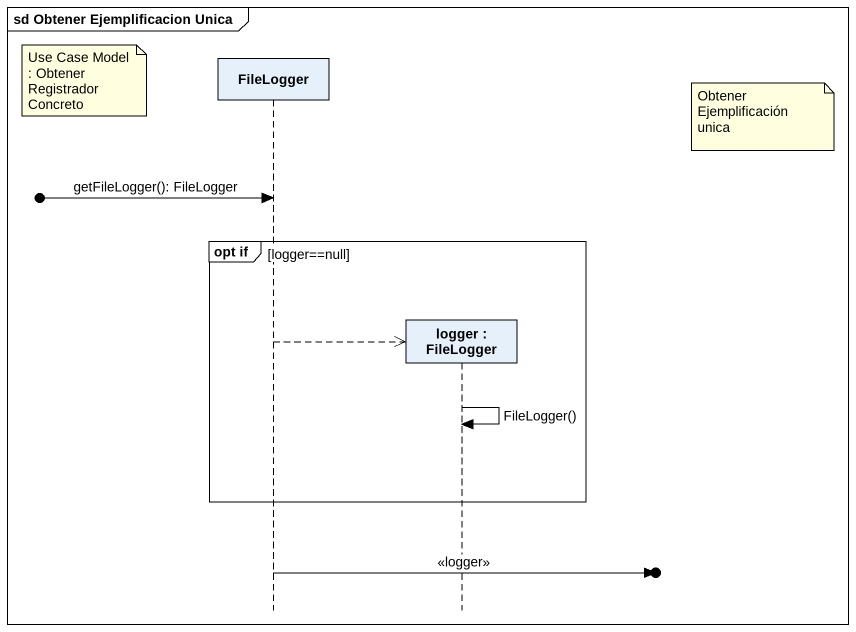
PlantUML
@startuml
mainframe sd Obtener Ejemplificacion Unica
hide footbox
participant FileLogger
participant "logger : FileLogger" as logger

note left of FileLogger : Use Case Model : Obtener Registrador Concreto
note right of logger : Obtener Ejemplificación unica
[o-> FileLogger : getFileLogger(): FileLogger
group opt if [logger==null]
  FileLogger -->> logger **
  logger -> logger : FileLogger()
end
FileLogger ->o] : <<logger>>
@enduml
